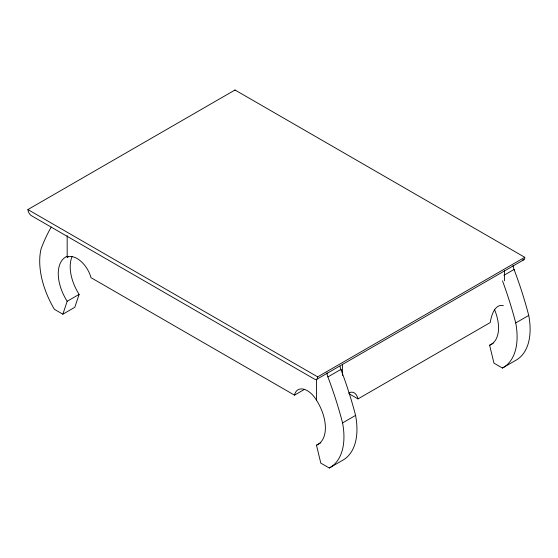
<?xml version="1.0" encoding="UTF-8"?>
<svg xmlns="http://www.w3.org/2000/svg" width="558" height="558" viewBox="0 0 558 558"><rect width="100%" height="100%" fill="white"/><g stroke="black" fill="none" stroke-linecap="round" stroke-linejoin="round"><path stroke-width="0.84" d="M51.231 227.071A292.755 169.025 60 0 0 41.083 248.847A67.197 38.795 60 0 0 54.398 309.313L62.852 314.196L67.176 301.278A36.451 21.044 60 0 1 67.176 256.248M72.163 256.45A36.451 21.044 60 0 0 79.11 294.387L74.793 307.305L62.852 314.196M524.771 257.301L317.676 376.866A4.624 2.671 60 0 1 314.419 379.091L31.666 215.841A5.336 3.083 60 0 1 27.9 209.564L234.995 89.998L524.771 257.301A4.624 2.671 60 0 1 522.407 259.895M304.598 389.31L294.478 395.148L91.017 277.682A21.016 12.136 60 0 0 67.176 257.182L68.62 256.352M67.176 301.278L79.11 294.387M316.832 379.259L523.927 259.693M316.477 379.552L316.477 400.184A36.451 21.044 60 0 1 316.477 445.207L320.801 463.119L329.255 468.002A67.197 38.795 60 0 0 342.57 422.915A292.755 169.025 60 0 0 327.895 376.936L340.903 369.424A11.174 6.452 60 0 1 340.059 366.327M503.937 275.296L514.058 269.458A11.174 6.452 60 0 1 513.088 265.371M349.322 393.892L357.999 398.9L490.245 322.545C491.249 315.968 494.667 303.545 503.365 305.631M342.57 422.915L355.579 415.403A292.755 169.025 60 0 0 343.735 377.096L340.903 369.424L341.329 370.463M494.444 309.397A36.451 21.044 60 0 1 489.631 345.242L493.956 363.153L502.409 368.036A67.197 38.795 60 0 0 515.725 322.942L528.733 315.43A292.755 169.025 60 0 0 514.058 269.458L514.49 270.49M316.477 445.207L320.815 442.703M489.631 345.242L493.244 343.156M329.255 468.002L342.263 460.49A67.197 38.795 60 0 0 355.579 415.403M502.409 368.036L515.418 360.524A67.197 38.795 60 0 0 528.733 315.43M27.9 209.564L317.676 376.866M357.999 398.9C357.294 395.692 355.076 391.695 351.247 392.162A9.074 5.238 -60 0 0 348.659 393.174M504.544 270.525L504.544 280.834M342.5 364.123L342.5 375.415M67.176 235.615L67.176 257.182M327.895 376.936A11.174 6.452 60 0 1 326.925 372.849M502.479 280.8A292.755 169.025 60 0 1 515.725 322.942M294.478 395.148A18.665 10.776 60 0 1 303.545 389.142A18.665 10.776 60 0 1 316.477 400.184M235.051 90.577A5.336 3.083 60 0 1 234.995 89.998"/></g></svg>
